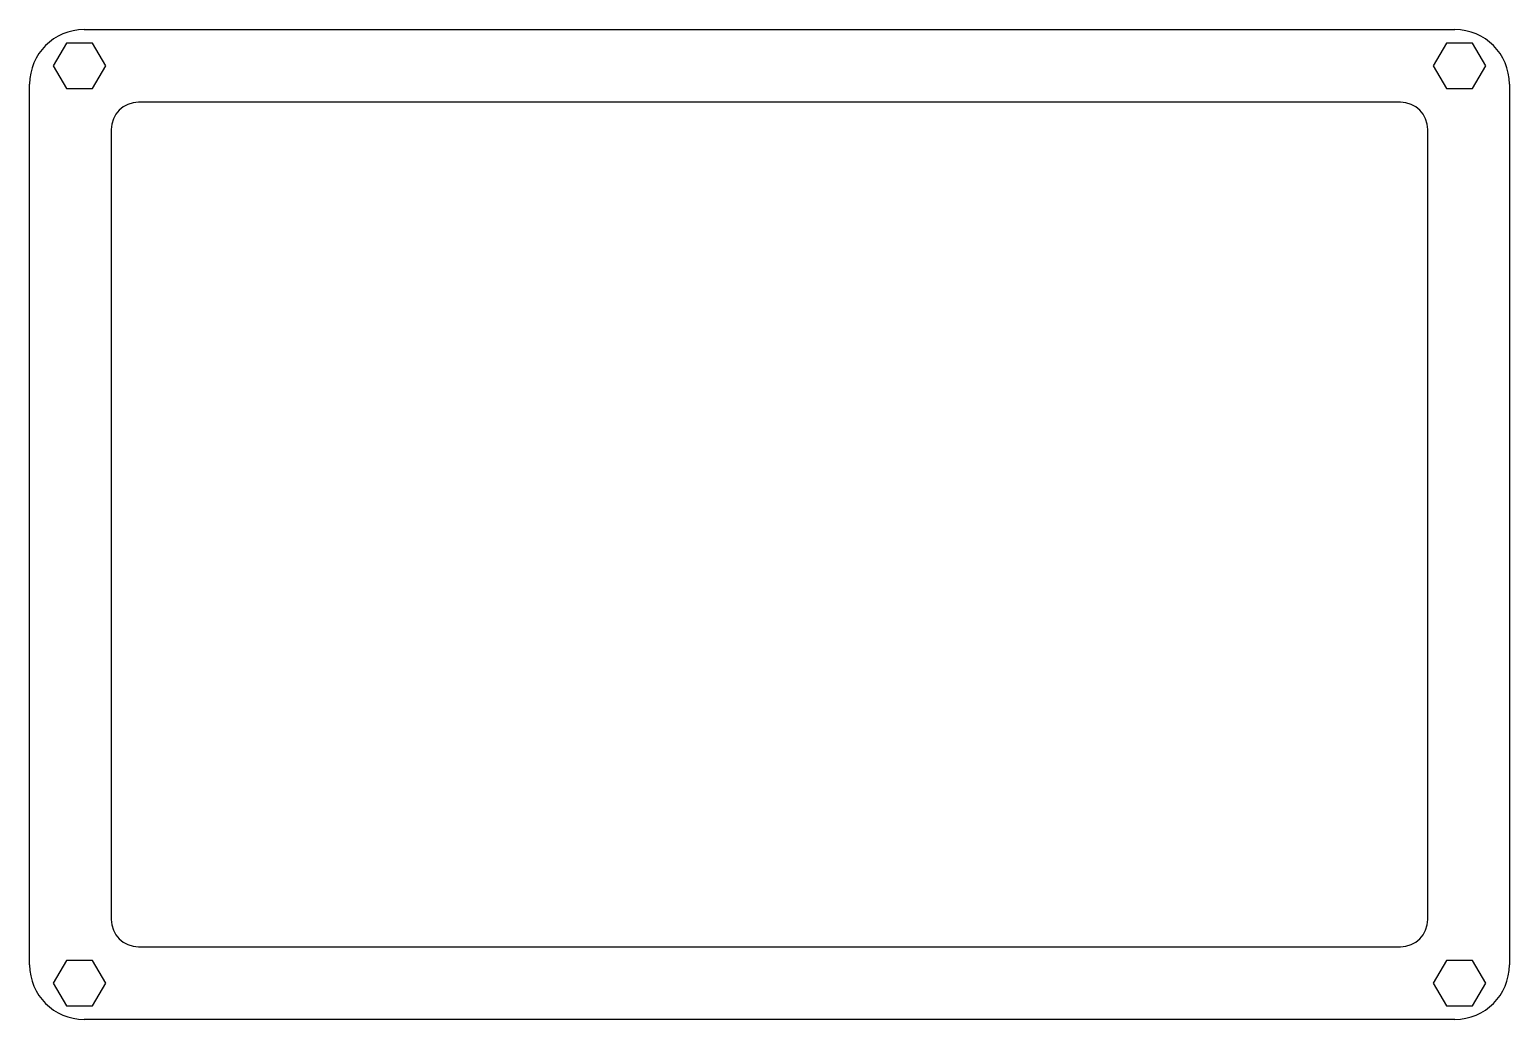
# Model space of a CAD drawing. Header units: millimetres. Extents: x -82 to 82, y -54 to 54.
import ezdxf

# ---------------------------------------------------------------- set-up
doc = ezdxf.new("R2010")
doc.units = ezdxf.units.MM

msp = doc.modelspace()

# ---------------------------------------------------------------- linework, layer by layer
for p, q in [((-75.5, 54.5), (75.5, 54.5)), ((-77.44, 53), (-78.89, 50.5)), ((-74.56, 53), (-77.44, 53)), ((-73.11, 50.5), (-74.56, 53)), ((74.56, 53), (73.11, 50.5)), ((77.44, 53), (74.56, 53)), ((78.89, 50.5), (77.44, 53)), ((-78.89, 50.5), (-77.44, 48)), ((-74.56, 48), (-73.11, 50.5)), ((73.11, 50.5), (74.56, 48)), ((77.44, 48), (78.89, 50.5)), ((-81.5, -48.5), (-81.5, 48.5)), ((-77.44, 48), (-74.56, 48)), ((74.56, 48), (77.44, 48)), ((81.5, 48.5), (81.5, -48.5)), ((69.5, 46.5), (-69.5, 46.5)), ((-72.5, 43.5), (-72.5, -43.5)), ((72.5, -43.5), (72.5, 43.5)), ((-69.5, -46.5), (69.5, -46.5)), ((-77.44, -48), (-78.89, -50.5)), ((-74.56, -48), (-77.44, -48)), ((-73.11, -50.5), (-74.56, -48)), ((74.56, -48), (73.11, -50.5)), ((77.44, -48), (74.56, -48)), ((78.89, -50.5), (77.44, -48)), ((-78.89, -50.5), (-77.44, -53)), ((-74.56, -53), (-73.11, -50.5)), ((73.11, -50.5), (74.56, -53)), ((77.44, -53), (78.89, -50.5)), ((-77.44, -53), (-74.56, -53)), ((74.56, -53), (77.44, -53)), ((75.5, -54.5), (-75.5, -54.5))]:
    msp.add_line(p, q)
for centre, radius, start, end in [((-75.5, 48.5), 6, 90, 180), ((75.5, 48.5), 6, 0, 90), ((-69.5, 43.5), 3, 90, 180), ((69.5, 43.5), 3, 0, 90), ((-69.5, -43.5), 3, 180, 270), ((69.5, -43.5), 3, -90, 0), ((-75.5, -48.5), 6, 180, 270), ((75.5, -48.5), 6, -90, 0)]:
    msp.add_arc(centre, radius, start, end)

doc.saveas('drawing.dxf')
